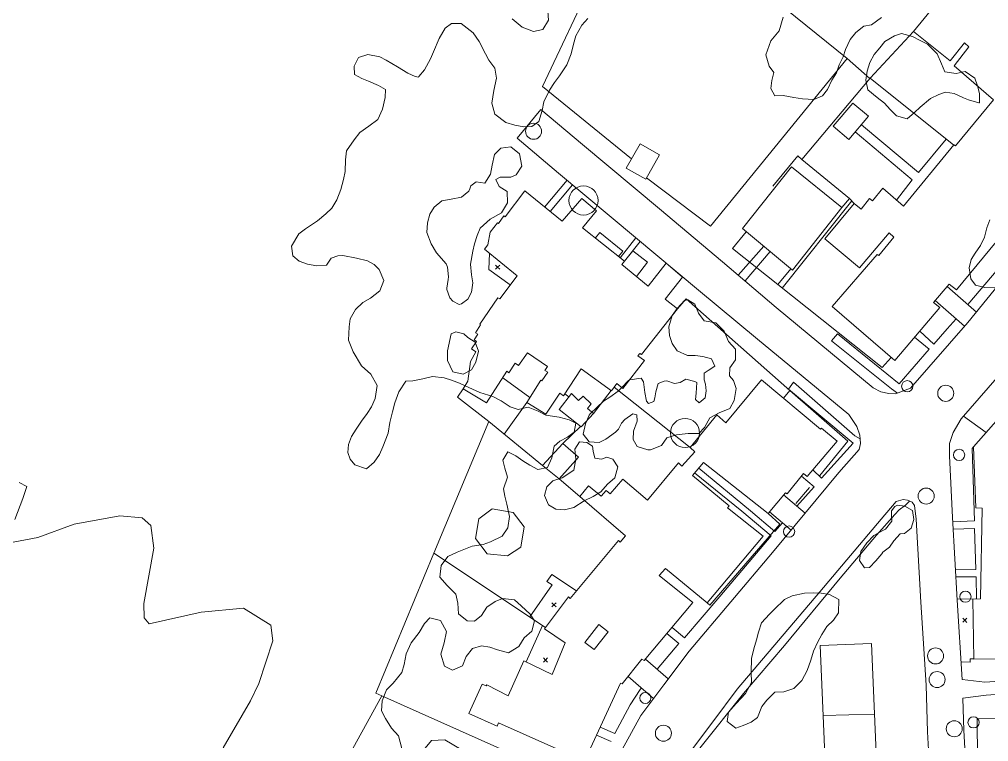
# Model space of a CAD drawing. Header units: metres. Extents: x 4652992 to 4879070, y 2074171 to 2309877.
# Drawn here: x 4653561.5 to 4653694.3, y 2307164.5 to 2307263.4 of the extents above; entities that cross this region are included whole.
import ezdxf

# ---------------------------------------------------------------- set-up
doc = ezdxf.new("R2010")
doc.units = ezdxf.units.M
doc.header["$MEASUREMENT"] = 0
doc.linetypes.add('DGN Style 2', pattern=[66.27138, 39.762828, -26.508552])
doc.linetypes.add('DGN Style 3', pattern=[92.779933, 66.271381, -26.508552])
for name, color, linetype, lineweight in [('Interior Floors', 7, 'Continuous', 0), ('Level 14', 6, 'Continuous', 0), ('Level 18', 5, 'Continuous', 0), ('Level 19', 38, 'DGN Style 3', 0), ('Level 20', 30, 'DGN Style 3', 0), ('Level 30', 5, 'Continuous', 0), ('Level 31', 38, 'Continuous', 0), ('Level 35', 4, 'Continuous', 0), ('Level 36', 1, 'Continuous', 0), ('Level 37', 3, 'Continuous', 0), ('Level 40', 1, 'Continuous', 0), ('Level 41', 4, 'Continuous', 0), ('Level 45', 9, 'Continuous', 0), ('Level 53', 5, 'Continuous', 0), ('Level 54', 30, 'DGN Style 2', 0), ('Level 61', 4, 'Continuous', 0), ('Level 62', 4, 'Continuous', 0), ('Level 63', 3, 'Continuous', 0)]:
    doc.layers.add(name, color=color, linetype=linetype, lineweight=lineweight)

# ---------------------------------------------------------------- blocks, each defined once
blk = doc.blocks.new('AL_1')
at = {"layer": 'Level 45'}
blk.add_circle((2.1e-05, 1.3e-05, 3e-05), 1.100002, dxfattribs=at)
blk = doc.blocks.new('POSTE_1')
at = {"layer": 'Level 61'}
blk.add_circle((-4.7e-05, -1.9e-05, -2.4e-05), 0.770001, dxfattribs=at)
blk = doc.blocks.new('COTA_8')
at = {"layer": 'Level 63', "ltscale": 0.2}
for p, q in [((-4.5e-05, 0.000125, -0.000135), (-1.419567, -1.408332, -0.000135)), ((-1.408502, 1.419647, -0.000135), (-4.5e-05, 0.000125, -0.000135)), ((1.419477, 1.408582, -0.000135), (-4.5e-05, 0.000125, -0.000135)), ((-4.5e-05, 0.000125, -0.000135), (1.408412, -1.419397, -0.000135))]:
    blk.add_line(p, q, dxfattribs=at)
blk = doc.blocks.new('COTA_9')
at = {"layer": 'Level 63', "ltscale": 0.2}
for p, q in [((-0.00013, 0.00011, 0.000195), (-1.419652, -1.408347, 0.000195)), ((-1.408587, 1.419632, 0.000195), (-0.00013, 0.00011, 0.000195)), ((1.419392, 1.408567, 0.000195), (-0.00013, 0.00011, 0.000195)), ((-0.00013, 0.00011, 0.000195), (1.408327, -1.419412, 0.000195))]:
    blk.add_line(p, q, dxfattribs=at)
blk = doc.blocks.new('TANQUE_1')
at = {"layer": 'Level 14'}
blk.add_circle((-6e-06, 2.5e-05, 8e-06), 2, dxfattribs=at)
blk = doc.blocks.new('COTA_16')
at = {"layer": 'Level 63', "ltscale": 0.2}
for p, q in [((7e-05, 0.00015, 0.000205), (-1.419452, -1.408307, 0.000205)), ((-1.408387, 1.419672, 0.000205), (7e-05, 0.00015, 0.000205)), ((1.419592, 1.408607, 0.000205), (7e-05, 0.00015, 0.000205)), ((7e-05, 0.00015, 0.000205), (1.408527, -1.419372, 0.000205))]:
    blk.add_line(p, q, dxfattribs=at)
blk = doc.blocks.new('COTA_2')
at = {"layer": 'Level 63', "ltscale": 0.2}
for p, q in [((5e-05, 0.0001, 4e-05), (-1.419472, -1.408357, 4e-05)), ((-1.408407, 1.419622, 4e-05), (5e-05, 0.0001, 4e-05)), ((1.419572, 1.408557, 4e-05), (5e-05, 0.0001, 4e-05)), ((5e-05, 0.0001, 4e-05), (1.408507, -1.419422, 4e-05))]:
    blk.add_line(p, q, dxfattribs=at)
blk = doc.blocks.new('CIR')
at = {"layer": 'Interior Floors'}
blk.add_circle((0, -0.046637), 2, dxfattribs=at)

msp = doc.modelspace()

# ---------------------------------------------------------------- linework, layer by layer
at = {"layer": 'Level 18', "color": 30}
for p, q in [((4653629.65828, 2307247.116523, 1401.330178), (4653632.938689, 2307251.033438, 1401.327358)), ((4653673.735148, 2307201.344438, 1398.104079), (4653676.521834, 2307204.455335, 1397.342678))]:
    msp.add_line(p, q, dxfattribs=at)
for points in [[(4653720.844006, 2307258.200163, 1390.817082), (4653710.597097, 2307245.295387, 1392.327368), (4653704.8377, 2307238.337594, 1393.243769), (4653691.442357, 2307221.877852, 1395.323654), (4653683.558785, 2307212.859195, 1396.443668)], [(4653726.96497, 2307253.384232, 1390.776008), (4653716.249314, 2307240.324255, 1392.326008), (4653709.602187, 2307232.295228, 1393.413508), (4653697.928612, 2307217.18645, 1395.276008), (4653690.492928, 2307208.678363, 1396.301008)], [(4653678.462907, 2307212.906253, 1397.189857), (4653665.186068, 2307223.93399, 1398.864857), (4653657.804876, 2307230.194019, 1399.839857), (4653649.173113, 2307237.430122, 1400.427357), (4653638.640684, 2307246.258028, 1400.952357), (4653632.938689, 2307251.033438, 1401.327357)], [(4653675.129264, 2307209.261249, 1397.192677), (4653662.615259, 2307219.580935, 1398.867677), (4653654.51139, 2307226.288065, 1399.842677), (4653645.891001, 2307233.514632, 1400.430177), (4653635.359508, 2307242.341754, 1400.955177), (4653629.658279, 2307247.116522, 1401.330177)], [(4653683.558785, 2307212.859195, 1396.443668), (4653681.535972, 2307212.080347, 1396.654585), (4653680.589762, 2307212.131427, 1396.729585), (4653679.498073, 2307212.379501, 1396.873335), (4653678.462907, 2307212.906253, 1397.189857)], [(4653675.129264, 2307209.261249, 1397.192677), (4653676.226259, 2307207.633753, 1397.255177), (4653676.625494, 2307206.416654, 1397.305177), (4653676.735629, 2307205.309362, 1397.305177), (4653676.521834, 2307204.455335, 1397.342677)], [(4653690.492928, 2307208.678363, 1396.301008), (4653689.406873, 2307206.78661, 1396.301008), (4653688.920909, 2307205.292434, 1396.482258), (4653688.906672, 2307203.60854, 1396.746107)], [(4653688.906672, 2307203.60854, 1396.746107), (4653689.337596, 2307195.177794, 1396.502357), (4653689.967756, 2307183.842223, 1396.189857), (4653690.667084, 2307172.981461, 1396.070925)], [(4653673.735147, 2307201.344438, 1398.104079), (4653664.674696, 2307190.365508, 1399.754079), (4653653.230897, 2307176.871462, 1401.541579), (4653649.77854, 2307172.232928, 1402.216579), (4653646.596569, 2307168.03621, 1402.591579), (4653644.075257, 2307163.360991, 1403.104079), (4653641.707481, 2307158.172949, 1403.504079), (4653634.907666, 2307143.198778, 1404.654079), (4653629.843817, 2307131.782033, 1405.629079), (4653625.450949, 2307121.803666, 1406.216579), (4653618.211666, 2307105.281378, 1407.379079), (4653616.365048, 2307101.029367, 1407.879079)], [(4653684.113926, 2307196.796975, 1397.202547), (4653683.782701, 2307197.25553, 1397.321297), (4653683.160999, 2307197.52652, 1397.365047), (4653682.558218, 2307197.644039, 1397.421297), (4653681.620472, 2307197.3369, 1397.526876), (4653679.574276, 2307194.92992, 1398.048204)], [(4653684.113926, 2307196.796975, 1397.202547), (4653684.352763, 2307194.911843, 1396.508797), (4653684.984757, 2307183.543295, 1396.196297), (4653685.715119, 2307172.200567, 1396.071297), (4653685.885468, 2307165.791302, 1396.546297), (4653686.293046, 2307158.408111, 1396.752547), (4653686.605697, 2307152.663349, 1396.883797), (4653686.847911, 2307147.636286, 1397.290047), (4653687.196092, 2307141.811882, 1397.540047), (4653687.538952, 2307136.013729, 1397.940047), (4653687.825701, 2307130.800219, 1398.346297), (4653688.251605, 2307122.816448, 1398.790047), (4653688.659625, 2307115.456175, 1399.152547), (4653688.954384, 2307110.123159, 1399.583797), (4653689.309619, 2307101.74284, 1400.083797), (4653689.522097, 2307097.284694, 1400.577547), (4653689.396713, 2307095.834537, 1400.812767)], [(4653679.574276, 2307194.92992, 1398.048204), (4653671.126811, 2307184.967691, 1399.696107), (4653659.819431, 2307171.634505, 1401.483607), (4653656.504334, 2307167.180392, 1402.158607), (4653653.692231, 2307163.471494, 1402.533607), (4653651.61195, 2307159.61407, 1403.046107), (4653649.363533, 2307154.687557, 1403.446107), (4653642.582296, 2307139.754298, 1404.596107), (4653637.53815, 2307128.381973, 1405.571107), (4653633.152935, 2307118.420989, 1406.158607), (4653625.922077, 2307101.917932, 1407.321107), (4653624.080893, 2307097.678431, 1407.821107)], [(4653690.755953, 2307170.426144, 1396.212642), (4653690.873721, 2307165.995235, 1396.539857), (4653691.277474, 2307158.681325, 1396.746107), (4653691.591075, 2307152.919111, 1396.877357), (4653691.832647, 2307147.905357, 1397.283607), (4653692.179202, 2307142.108159, 1397.533607), (4653692.522764, 2307136.298138, 1397.933607), (4653692.810304, 2307131.070253, 1398.339857), (4653693.23615, 2307123.087561, 1398.783607), (4653693.643905, 2307115.73207, 1399.146107), (4653693.940456, 2307110.366619, 1399.577357), (4653694.296494, 2307101.967372, 1400.077357), (4653694.508004, 2307097.529528, 1400.571107), (4653694.620249, 2307095.30905, 1400.764857)]]:
    msp.add_polyline3d(points, dxfattribs=at)
at = {"layer": 'Level 19', "linetype": 'DGN Style 3'}
for points in [[(4653763.03762, 2307167.887456, 1398.284524), (4653758.795656, 2307169.013949, 1398.037995), (4653753.704233, 2307170.098726, 1396.669245), (4653749.019948, 2307170.825017, 1395.762995), (4653742.434177, 2307171.681079, 1394.769245), (4653735.794276, 2307172.154052, 1394.156745), (4653730.088117, 2307172.450096, 1393.919245), (4653725.045809, 2307172.659381, 1393.925495), (4653719.57737, 2307172.942968, 1393.981745), (4653714.576227, 2307173.12193, 1394.169245), (4653709.157865, 2307173.197944, 1394.444245), (4653703.779484, 2307173.203543, 1394.862995), (4653698.677514, 2307172.948252, 1395.175495), (4653693.745763, 2307172.596635, 1395.831745), (4653690.667084, 2307172.981461, 1396.070925)], [(4653762.637873, 2307166.141344, 1398.287266), (4653758.379132, 2307167.272292, 1398.037266), (4653753.380306, 2307168.337341, 1396.668516), (4653748.767381, 2307169.052568, 1395.762266), (4653742.255044, 2307169.899084, 1394.768516), (4653735.684289, 2307170.367131, 1394.156016), (4653730.004617, 2307170.661801, 1393.918516), (4653724.962329, 2307170.871085, 1393.924766), (4653719.498998, 2307171.154408, 1393.981016), (4653714.531656, 2307171.33216, 1394.168516), (4653709.144376, 2307171.407738, 1394.443516), (4653703.823314, 2307171.413277, 1394.862266), (4653698.785916, 2307171.161217, 1395.174766), (4653693.918543, 2307170.814191, 1395.831016), (4653690.755953, 2307170.426144, 1396.212642)]]:
    msp.add_polyline3d(points, dxfattribs=at)
at = {"layer": 'Level 20', "linetype": 'Continuous'}
for points in [[(4653560.828624, 2307194.900979, 1359.923565), (4653561.958186, 2307197.755677, 1359.223565), (4653562.462124, 2307199.38967, 1358.573565), (4653561.439476, 2307199.965089, 1358.373565)], [(4653589.368874, 2307163.602625, 1392.136065), (4653593.137961, 2307170.056545, 1392.261065), (4653594.287348, 2307172.416113, 1392.423565), (4653596.193106, 2307178.265465, 1391.298565), (4653595.935715, 2307180.411943, 1390.598565), (4653592.183667, 2307182.741794, 1388.373565), (4653586.351168, 2307182.17168, 1383.023565), (4653579.226099, 2307180.596341, 1379.248565), (4653578.539659, 2307181.419919, 1378.373565), (4653578.518624, 2307183.399764, 1377.848565), (4653579.897865, 2307190.966714, 1374.348565), (4653579.486816, 2307194.082733, 1372.848565), (4653578.302702, 2307195.135878, 1371.498565), (4653575.211336, 2307195.38669, 1369.623565), (4653568.967739, 2307194.257322, 1365.823565), (4653563.995627, 2307192.437752, 1363.498565), (4653560.627328, 2307191.767869, 1362.323565)]]:
    msp.add_polyline3d(points, dxfattribs=at)
at = {"layer": 'Level 30', "color": 1}
for points in [[(4653699.022976, 2307237.39414, 1398.960759), (4653689.887772, 2307226.333316, 1398.798259), (4653688.854659, 2307227.104564, 1399.098259), (4653686.732092, 2307224.615798, 1399.510759), (4653687.603302, 2307223.910161, 1399.504509), (4653681.414293, 2307216.683299, 1399.548259), (4653672.857027, 2307224.052002, 1399.635759), (4653679.020622, 2307231.170793, 1399.673259), (4653679.211012, 2307231.024576, 1399.673259), (4653681.300472, 2307233.571605, 1399.338884), (4653680.669356, 2307234.131978, 1400.548259), (4653676.600557, 2307229.37045, 1400.379509), (4653671.84181, 2307233.325995, 1400.560759), (4653675.855368, 2307238.187111, 1400.810759), (4653676.809287, 2307237.382069, 1399.410759), (4653677.960455, 2307238.863806, 1399.401384), (4653678.369325, 2307238.51795, 1399.860759), (4653679.785923, 2307240.257905, 1399.782634), (4653682.623285, 2307237.79746, 1399.782634), (4653689.525573, 2307246.210626, 1398.982634), (4653689.739594, 2307246.079065, 1397.920134), (4653694.925948, 2307252.343087, 1396.488884), (4653689.570236, 2307257.000119, 1396.757634), (4653691.565958, 2307259.645167, 1397.520134), (4653690.982449, 2307260.173249, 1396.951384), (4653689.028455, 2307257.705822, 1396.882634), (4653683.998484, 2307261.722196, 1397.126384), (4653695.259847, 2307275.530545, 1397.020134)], [(4653651.661155, 2307223.729287, 1406.044714), (4653649.934181, 2307225.048938, 1403.232214), (4653652.313198, 2307228.076981, 1402.413464), (4653650.077243, 2307229.98489, 1402.350964), (4653647.645769, 2307226.849485, 1406.419714), (4653643.99593, 2307229.802196, 1406.238464), (4653644.361307, 2307230.261023, 1406.238464), (4653638.64202, 2307234.855247, 1403.519714), (4653640.551576, 2307237.156238, 1403.232214), (4653638.551186, 2307238.861162, 1403.188464), (4653635.839327, 2307235.7396, 1403.644714), (4653630.703224, 2307239.887696, 1403.613464), (4653628.014745, 2307236.353968, 1404.572839), (4653627.829711, 2307236.484919, 1404.572839), (4653627.114014, 2307235.442957, 1404.419714), (4653626.9726, 2307235.530136, 1404.419714), (4653625.957683, 2307234.226478, 1404.016589), (4653625.646095, 2307232.527822, 1403.866589), (4653625.17628, 2307231.920313, 1403.797839), (4653629.679992, 2307228.277322, 1409.157214), (4653627.28396, 2307225.111182, 1406.838464), (4653627.023381, 2307225.267079, 1406.838464), (4653624.558968, 2307221.64344, 1406.922839), (4653624.668158, 2307221.563985, 1406.922839), (4653623.949886, 2307220.450577, 1406.904089), (4653624.276746, 2307220.265667, 1406.904089), (4653623.77648, 2307219.499664, 1406.760339), (4653624.110432, 2307219.259768, 1406.760339), (4653623.404651, 2307218.283245, 1406.607214), (4653624.0151, 2307217.843543, 1403.994714), (4653623.268662, 2307216.529058, 1404.107214), (4653622.925269, 2307213.851193, 1404.063464), (4653622.296075, 2307212.801109, 1403.938464), (4653625.49166, 2307210.855688, 1403.813464), (4653628.266277, 2307215.202512, 1403.544714), (4653628.540821, 2307214.98923, 1403.544714), (4653629.405952, 2307216.282742, 1403.707214), (4653629.857765, 2307215.959926, 1403.732214), (4653631.077963, 2307217.717751, 1406.969714), (4653633.813787, 2307215.828481, 1406.769714), (4653633.456403, 2307215.297712, 1406.719714), (4653633.87205, 2307215.050583, 1406.675964), (4653633.075688, 2307213.874596, 1404.357214), (4653632.905189, 2307213.955702, 1404.350964), (4653630.992675, 2307210.889714, 1404.050964), (4653633.58686, 2307209.315865, 1403.607214), (4653635.518082, 2307212.176333, 1406.750964), (4653636.00535, 2307211.831611, 1406.750964), (4653638.456434, 2307215.505524, 1406.894714), (4653642.613261, 2307212.524861, 1407.038464), (4653643.32874, 2307213.53262, 1404.582214), (4653644.159857, 2307212.810567, 1404.307214), (4653647.103906, 2307216.674476, 1404.282214), (4653646.213107, 2307217.317031, 1406.538464), (4653646.480521, 2307217.641546, 1406.538464), (4653646.712841, 2307217.478599, 1406.538464), (4653651.661155, 2307223.729287, 1406.044714)], [(4653638.90469, 2307161.784922, 1407.072839), (4653627.112056, 2307167.031685, 1407.107214), (4653626.937641, 2307166.583155, 1407.107214), (4653623.069023, 2307168.320846, 1407.163464), (4653624.881136, 2307172.34539, 1407.454089), (4653625.448208, 2307172.081226, 1407.454089), (4653625.503782, 2307172.229108, 1407.454089), (4653628.431277, 2307170.725435, 1407.072839), (4653630.604267, 2307175.534314, 1406.632214), (4653634.468796, 2307173.664688, 1407.175964), (4653636.261718, 2307178.014206, 1406.769714), (4653633.424394, 2307179.916544, 1405.144714), (4653636.695456, 2307184.291541, 1405.507214), (4653636.944024, 2307184.084291, 1405.500964), (4653643.556717, 2307191.992521, 1405.107214), (4653643.804393, 2307191.778746, 1405.107214), (4653644.512228, 2307192.648518, 1405.275964), (4653638.246208, 2307198.015864, 1404.872839), (4653639.4623, 2307199.487504, 1404.754089), (4653641.19259, 2307198.066647, 1404.994714), (4653641.865196, 2307198.843678, 1404.875964), (4653642.424466, 2307198.401072, 1404.847839), (4653644.135371, 2307200.410331, 1404.475964), (4653647.531811, 2307197.51672, 1406.344714), (4653651.79056, 2307202.636201, 1405.850964), (4653652.258174, 2307202.209654, 1404.288464), (4653654.035483, 2307204.143797, 1404.047839), (4653653.379889, 2307204.756901, 1402.447839), (4653657.041577, 2307209.227948, 1401.922839), (4653658.286874, 2307208.124803, 1405.354089), (4653663.169969, 2307214.032367, 1404.816589), (4653671.226387, 2307207.24644, 1404.997839), (4653671.361244, 2307207.415196, 1404.972839), (4653673.537257, 2307205.636109, 1404.804089), (4653669.396022, 2307200.7804, 1404.716589), (4653668.91967, 2307201.175669, 1406.204089), (4653666.678102, 2307198.380561, 1405.897839), (4653666.435465, 2307198.55919, 1402.522839), (4653664.054643, 2307195.6904, 1402.466589), (4653655.202281, 2307202.697345, 1404.254089), (4653653.708235, 2307200.919415, 1406.135339), (4653658.708679, 2307196.763795, 1405.954089), (4653658.495058, 2307196.492574, 1403.760339), (4653663.379301, 2307192.593247, 1403.422839), (4653655.691594, 2307183.473612, 1403.585339), (4653649.980535, 2307188.189366, 1404.647839), (4653649.150081, 2307187.206209, 1404.897839), (4653653.752561, 2307183.495405, 1404.697839), (4653647.061664, 2307175.552322, 1405.541589), (4653646.773585, 2307175.769665, 1405.541589), (4653644.042461, 2307172.375871, 1405.160339), (4653643.855758, 2307172.447703, 1406.516589), (4653638.90469, 2307161.784922, 1407.072839)], [(4653710.317932, 2307175.787597, 1401.100357), (4653692.262979, 2307175.761289, 1401.212857), (4653692.124441, 2307183.991793, 1401.181607), (4653693.172762, 2307184.024534, 1397.775357), (4653693.398265, 2307196.417022, 1397.600357), (4653692.53215, 2307196.462357, 1399.844107), (4653692.198969, 2307204.853586, 1400.237857), (4653698.385231, 2307211.829774, 1400.056607)], [(4653692.721821, 2307167.588368, 1399.544107), (4653708.063096, 2307167.700534, 1399.681607), (4653708.223917, 2307151.794696, 1399.969107), (4653701.392745, 2307151.725628, 1399.925357), (4653701.396927, 2307151.312011, 1399.969107), (4653693.333899, 2307151.230488, 1400.619107), (4653693.280021, 2307156.55931, 1400.300357), (4653692.803028, 2307156.557465, 1400.269107), (4653692.721821, 2307167.588368, 1399.544107)]]:
    msp.add_polyline3d(points, dxfattribs=at)
for points in [[(4653674.169649, 2307237.634902, 1401.057634), (4653667.38111, 2307229.032407, 1401.063884), (4653660.535862, 2307234.74348, 1401.176384), (4653667.262775, 2307243.199886, 1401.120134)], [(4653642.123904, 2307179.492875, 1405.504089), (4653640.204324, 2307177.08613, 1405.091589), (4653638.94996, 2307178.03258, 1405.129089), (4653640.866845, 2307180.513863, 1405.460339)]]:
    msp.add_3dface(points, dxfattribs=at)
at = {"layer": 'Level 31'}
for points in [[(4653640.154609, 2307209.385301, 1404.413464), (4653638.422795, 2307207.56742, 1403.838464), (4653635.443016, 2307209.953405, 1403.738464), (4653637.11815, 2307212.159294, 1403.982214), (4653638.095665, 2307211.202819, 1403.969714), (4653638.719156, 2307211.77541, 1403.957214), (4653639.83533, 2307210.718828, 1403.957214), (4653639.308288, 2307210.096366, 1403.950964), (4653640.154609, 2307209.385301, 1404.413464)], [(4653628.364185, 2307189.911676, 1405.925964), (4653625.56882, 2307190.174453, 1405.941589), (4653623.944292, 2307192.281234, 1405.885339), (4653624.400238, 2307194.986969, 1405.772839), (4653626.24044, 2307196.341257, 1405.772839), (4653629.132923, 2307195.860833, 1405.572839), (4653630.654131, 2307193.887189, 1405.522839), (4653630.155514, 2307191.111992, 1405.485339), (4653628.364185, 2307189.911676, 1405.925964)], [(4653620.653192, 2307159.662655, 1407.766589), (4653618.483011, 2307159.708217, 1407.763464), (4653616.699764, 2307160.951244, 1407.875964), (4653616.612762, 2307163.00235, 1407.775964), (4653617.943968, 2307164.63783, 1407.697839), (4653619.75357, 2307164.699308, 1407.585339), (4653621.996165, 2307163.365779, 1407.610339), (4653621.760675, 2307161.439426, 1407.725964), (4653620.653192, 2307159.662655, 1407.766589)]]:
    msp.add_polyline3d(points, dxfattribs=at)
for points in [[(4653677.807199, 2307250.108338, 1399.845134), (4653675.14292, 2307246.951428, 1399.857634), (4653672.982981, 2307248.774311, 1399.857634), (4653675.64726, 2307251.931221, 1399.845134)], [(4653646.505393, 2307246.345221, 1402.838884), (4653644.607907, 2307243.014842, 1402.670134), (4653647.301188, 2307241.480344, 1402.670134), (4653649.198673, 2307244.810722, 1402.838884)], [(4653635.932147, 2307205.284899, 1405.375964), (4653633.164496, 2307202.301929, 1405.494714), (4653635.43724, 2307200.471751, 1405.200964), (4653638.091907, 2307203.435003, 1405.200964)]]:
    msp.add_3dface(points, dxfattribs=at)
at = {"layer": 'Level 35'}
for p, q in [((4653631.425822, 2307211.584099, 1403.62176), (4653627.690677, 2307214.300755, 1403.39676)), ((4653653.379889, 2307204.756901, 1402.884261), (4653642.943409, 2307212.989877, 1403.609261)), ((4653636.192154, 2307212.111611, 1403.919714), (4653636.76806, 2307211.69828, 1403.919714)), ((4653640.154609, 2307209.385301, 1404.434261), (4653642.546011, 2307212.573083, 1404.434261)), ((4653630.992675, 2307210.889714, 1403.832214), (4653627.888488, 2307206.59473, 1403.832214)), ((4653635.932148, 2307205.2849, 1404.859261), (4653638.332169, 2307207.639986, 1404.821761)), ((4653638.246208, 2307198.015864, 1404.802848), (4653635.43724, 2307200.471751, 1404.815348)), ((4653630.901681, 2307175.390428, 1406.109098), (4653633.140758, 2307180.368458, 1405.834098))]:
    msp.add_line(p, q, dxfattribs=at)
at = {"layer": 'Level 35', "extrusion": (0.0336954599136902, 0.0328062641376684, 0.998893570414053), "elevation": 233898.796452, "flags": 128}
msp.add_lwpolyline([(-1593225.174174, -4938315.060911), (-1593225.037232, -4938316.655705), (-1593225.954458, -4938316.655705)], dxfattribs=at)
at = {"layer": 'Level 35', "extrusion": (0.0061354334291992, -0.0049865735703828, 0.9999687447818871), "elevation": 18447.279138, "flags": 128}
msp.add_lwpolyline([(4653569.193276, 2307347.761972), (4653563.00311, 2307352.679305), (4653564.875047, 2307354.982591)], dxfattribs=at)
at = {"layer": 'Level 35', "extrusion": (-0.2080677857718169, 0.0215677722599164, 0.9778765912546215), "elevation": -917134.568153, "flags": 128}
msp.add_lwpolyline([(-2774724.023809, 4294090.80171), (-2774726.895653, 4294086.080954), (-2774728.128551, 4294086.789026)], dxfattribs=at)
at = {"layer": 'Level 35', "extrusion": (-0.0117304808604382, 0.0540933770941087, 0.9984669761055384), "elevation": 71618.045541, "flags": 128}
msp.add_lwpolyline([(-5036890.836473, -1266525.80838), (-5036884.889732, -1266533.260863), (-5036873.705075, -1266517.223799)], dxfattribs=at)
at = {"layer": 'Level 35', "extrusion": (0.0270967789704747, 0.0757597988333979, 0.9967578529663803), "elevation": 302290.394978, "flags": 128}
msp.add_lwpolyline([(-3604797.525949, -3727374.877065), (-3604777.496846, -3727376.430636), (-3604774.965693, -3727360.584217)], dxfattribs=at)
at = {"layer": 'Level 35'}
for points in [[(4653675.215521, 2307238.844302, 1400.732634), (4653668.697926, 2307244.191905, 1400.713884), (4653678.067314, 2307255.355017, 1399.876384), (4653689.487225, 2307246.163884, 1399.088884)], [(4653640.399244, 2307233.443693, 1402.707214), (4653641.013667, 2307234.204982, 1402.594714), (4653644.155907, 2307231.636131, 1402.344714), (4653643.564794, 2307230.900851, 1402.344714)], [(4653644.361307, 2307230.261023, 1402.519714), (4653645.534482, 2307231.663344, 1402.494714), (4653647.552078, 2307230.124509, 1402.382214), (4653646.017542, 2307228.166717, 1402.382214)], [(4653680.939844, 2307217.09185, 1398.820134), (4653679.70963, 2307215.688559, 1398.807634), (4653665.377608, 2307227.085921, 1400.526384), (4653667.171305, 2307229.207449, 1400.501384)], [(4653666.161321, 2307211.512749, 1401.640511), (4653667.054767, 2307212.534197, 1401.565511), (4653652.835099, 2307225.114973, 1402.478011), (4653651.661155, 2307223.729287, 1402.478011)], [(4653655.691594, 2307183.473612, 1403.065511), (4653656.065793, 2307183.154516, 1403.065511), (4653665.647657, 2307194.224998, 1402.371761), (4653664.054643, 2307195.6904, 1402.371761)], [(4653633.555652, 2307180.092101, 1405.159261), (4653618.238784, 2307190.294549, 1405.665511), (4653610.325102, 2307171.100073, 1406.140511), (4653611.123203, 2307170.751521, 1406.290348)]]:
    msp.add_polyline3d(points, dxfattribs=at)
at = {"layer": 'Level 36'}
for p, q in [((4653675.532084, 2307238.519157, 1400.776384), (4653666.00091, 2307226.590248, 1400.695134)), ((4653669.736377, 2307199.277065, 1399.978011), (4653667.837723, 2307197.055922, 1400.128011))]:
    msp.add_line(p, q, dxfattribs=at)
at = {"layer": 'Level 36', "extrusion": (-0.0031765114288876, -0.0033906658422927, 0.9999892065218945), "elevation": -21204.90211, "flags": 128}
msp.add_lwpolyline([(4653649.668486, 2307185.555618), (4653649.111779, 2307186.077169), (4653645.682486, 2307181.916682)], dxfattribs=at)
at = {"layer": 'Level 36', "extrusion": (0.048998399714747, -0.0133785443146693, 0.9987092526743778), "elevation": 198553.189446, "flags": 128}
msp.add_lwpolyline([(3451507.456585, -3876534.741545), (3451502.859439, -3876544.21646), (3451497.326322, -3876541.755443)], dxfattribs=at)
at = {"layer": 'Level 37'}
msp.add_line((4653678.067314, 2307255.355016, 1399.576384), (4653683.998484, 2307261.722196, 1398.488884), dxfattribs=at)
at = {"layer": 'Level 37', "extrusion": (0.1188583510124544, 0.0427613146741451, 0.9919900011401018), "elevation": 653177.331739, "flags": 128}
msp.add_lwpolyline([(595644.079465, -5118466.484632), (595653.433191, -5118460.745077), (595660.395704, -5118472.817934)], dxfattribs=at)
at = {"layer": 'Level 37'}
for points in [[(4653645.338332, 2307244.29685, 1402.338884), (4653633.136644, 2307254.205573, 1402.513884), (4653640.240084, 2307269.204617, 1402.263884), (4653645.345372, 2307280.146955, 1401.338884), (4653646.96033, 2307286.002281, 1401.138884), (4653647.50825, 2307290.565651, 1400.888884), (4653644.567339, 2307312.543252, 1400.466207)], [(4653678.003889, 2307255.279449, 1399.026384), (4653674.903888, 2307258.022426, 1399.401384), (4653656.143074, 2307235.078495, 1402.151384), (4653647.418578, 2307241.686382, 1402.213884)]]:
    msp.add_polyline3d(points, dxfattribs=at)
at = {"layer": 'Level 40', "color": 3}
for points in [[(4653633.82718, 2307265.159934, 1402.5875), (4653633.965393, 2307263.261105, 1402.7375), (4653633.179972, 2307262.010262, 1402.7375), (4653631.924702, 2307261.724998, 1402.4375), (4653630.340544, 2307262.318198, 1401.8875), (4653628.991346, 2307263.441395, 1401.6375)], [(4653613.888211, 2307163.511181, 1410.1), (4653613.431311, 2307165.269056, 1410.1), (4653612.47332, 2307166.324312, 1410.1), (4653611.63025, 2307167.626369, 1410.125), (4653611.062154, 2307168.697224, 1410.1), (4653611.167764, 2307170.044574, 1410.1), (4653611.753066, 2307171.550567, 1410.075), (4653612.694299, 2307172.476301, 1410.075), (4653613.877936, 2307173.947515, 1410.1), (4653614.193848, 2307175.024379, 1410.1), (4653614.441365, 2307176.502178, 1410.075), (4653615.130887, 2307177.982982, 1409.975), (4653616.249851, 2307179.414912, 1409.825), (4653616.993345, 2307180.663012, 1409.725), (4653617.728, 2307181.419012, 1409.625), (4653619.187082, 2307181.066376, 1409.3), (4653619.979904, 2307179.556803, 1409.05), (4653619.655153, 2307177.98784, 1408.9), (4653619.226182, 2307176.444065, 1408.75), (4653619.708206, 2307174.789948, 1408.65), (4653620.791817, 2307174.253481, 1408.65), (4653622.203903, 2307174.845758, 1408.55), (4653622.674285, 2307176.10495, 1408.4), (4653623.548984, 2307177.211509, 1408.2), (4653624.79404, 2307177.569579, 1408.1), (4653625.913476, 2307177.40886, 1407.95), (4653626.982663, 2307177.040624, 1407.925), (4653628.481293, 2307176.623514, 1407.925), (4653629.904079, 2307177.48778, 1407.925), (4653630.632229, 2307178.693154, 1407.95), (4653631.684307, 2307179.591575, 1407.925), (4653632.047597, 2307181.003671, 1407.8375), (4653631.455301, 2307181.922559, 1407.75), (4653630.235743, 2307183.045798, 1407.65), (4653629.325961, 2307183.880359, 1407.625), (4653627.666625, 2307184.065077, 1407.5125), (4653626.677984, 2307183.660142, 1407.5), (4653625.516133, 2307182.868439, 1407.475), (4653624.791922, 2307181.757317, 1407.525), (4653623.840685, 2307180.941756, 1407.6625), (4653622.801128, 2307181.004247, 1407.7), (4653621.622106, 2307181.957088, 1407.7375), (4653621.564169, 2307183.4169, 1407.7875), (4653621.260885, 2307184.641165, 1407.9875), (4653620.091023, 2307185.85956, 1408.4125), (4653619.08811, 2307186.984267, 1409.1), (4653619.251398, 2307188.578324, 1409.65), (4653620.190803, 2307189.798364, 1409.65), (4653621.469907, 2307190.401225, 1409.65), (4653623.504335, 2307191.246259, 1409.8), (4653625.013256, 2307191.470583, 1410.275), (4653626.012399, 2307191.817408, 1410.425), (4653627.602862, 2307192.609057, 1410.65), (4653628.413823, 2307193.748091, 1410.75), (4653628.62231, 2307195.298683, 1410.775), (4653628.270041, 2307196.984024, 1410.725), (4653627.989162, 2307198.065291, 1410.575), (4653627.798192, 2307199.071596, 1409.8), (4653628.347485, 2307200.6979, 1409.175), (4653627.988329, 2307201.902978, 1408.6125), (4653627.713059, 2307203.007998, 1407.95), (4653628.389528, 2307204.150902, 1407.4875), (4653629.501374, 2307203.617561, 1407.2), (4653630.437786, 2307202.913227, 1407.025), (4653631.429708, 2307202.328762, 1406.8375), (4653632.523534, 2307201.71983, 1406.6), (4653633.827592, 2307201.992795, 1406.4625), (4653634.418724, 2307203.342662, 1406.3375), (4653634.765657, 2307204.910995, 1406.3), (4653635.530361, 2307205.633127, 1406.2875), (4653636.576755, 2307206.181068, 1406.3), (4653637.462834, 2307206.847419, 1406.4), (4653637.725674, 2307208.062994, 1406.425), (4653636.792162, 2307208.553517, 1406.3375), (4653635.416439, 2307208.883822, 1406.3), (4653633.622531, 2307209.154695, 1406.2875), (4653632.548174, 2307209.732313, 1406.375), (4653631.195027, 2307210.270311, 1406.575), (4653629.828003, 2307209.959186, 1407.0875), (4653628.705594, 2307210.335227, 1407.5125), (4653627.500955, 2307211.157239, 1407.975), (4653626.318686, 2307211.734127, 1407.9875), (4653624.559367, 2307212.263088, 1407.975), (4653623.051912, 2307212.944691, 1408.1), (4653621.767738, 2307213.546046, 1408.3125), (4653620.688825, 2307213.991562, 1408.5), (4653619.6503, 2307214.267546, 1408.525), (4653618.079673, 2307214.458171, 1408.575), (4653616.763602, 2307214.134813, 1408.5), (4653615.383116, 2307213.880199, 1407.6375), (4653614.404414, 2307213.848427, 1406.4875), (4653613.45654, 2307212.370025, 1406.4125), (4653612.928874, 2307210.844135, 1406.4125), (4653612.587831, 2307209.646618, 1406.3875), (4653612.23738, 2307208.184831, 1406.2375), (4653611.988961, 2307206.698572, 1405.9625), (4653611.274673, 2307204.844311, 1405.6625), (4653610.804752, 2307203.784316, 1405.4375), (4653610.067669, 2307202.735098, 1405.2375), (4653609.036577, 2307201.809707, 1404.5875), (4653607.440335, 2307202.352501, 1403.8375), (4653606.769101, 2307203.153165, 1403.4625), (4653606.452298, 2307204.082034, 1403.1375), (4653606.553025, 2307205.17728, 1402.8375), (4653606.971931, 2307206.249511, 1402.5625), (4653607.594898, 2307207.272795, 1402.3875), (4653608.344066, 2307208.37242, 1402.1875), (4653609.132164, 2307209.409401, 1402.0125), (4653609.730962, 2307210.331872, 1401.8375), (4653610.212968, 2307211.442273, 1401.5875), (4653610.482879, 2307213.243208, 1401.1875), (4653609.611634, 2307214.784813, 1400.8375), (4653608.325537, 2307215.94618, 1400.2875), (4653607.220706, 2307217.863643, 1399.4375), (4653606.577693, 2307219.457114, 1399.2625), (4653606.631458, 2307221.256589, 1399.1125), (4653606.795285, 2307222.390004, 1399.1125), (4653607.529691, 2307223.653084, 1399.2875), (4653608.509767, 2307224.590712, 1399.4375), (4653609.570382, 2307225.189191, 1399.5375), (4653610.841789, 2307226.216855, 1399.5875), (4653611.396302, 2307227.629694, 1399.5375), (4653610.780135, 2307229.110115, 1399.1125), (4653610.084732, 2307229.809967, 1398.7625), (4653609.17586, 2307230.294496, 1398.4375), (4653607.645395, 2307230.661596, 1397.7375), (4653605.796752, 2307231.051711, 1396.6875), (4653605.085212, 2307231.009162, 1395.9375), (4653604.199135, 2307230.688648, 1394.4375), (4653603.537237, 2307229.728006, 1393.6625), (4653602.216188, 2307229.618436, 1392.3375), (4653600.928716, 2307229.873946, 1392.1375), (4653599.779529, 2307230.256203, 1391.9625), (4653598.931079, 2307230.992764, 1391.8875), (4653598.761968, 2307232.312649, 1391.8875), (4653599.75818, 2307233.992677, 1392.1125), (4653600.677833, 2307234.678272, 1392.4625), (4653601.648502, 2307235.351631, 1392.9875), (4653602.291587, 2307235.783735, 1393.6875), (4653603.436794, 2307236.735059, 1394.5125), (4653604.278585, 2307237.545941, 1394.6125), (4653604.976737, 2307238.657802, 1394.6125), (4653605.531249, 2307240.070642, 1394.6375), (4653605.857531, 2307241.431615, 1394.6375), (4653606.12339, 2307242.540557, 1394.5625), (4653606.128816, 2307244.138406, 1394.0625), (4653606.265797, 2307245.384871, 1393.7375), (4653607.327787, 2307246.889206, 1393.6625), (4653608.103801, 2307247.87578, 1393.5875), (4653609.338955, 2307248.752225, 1393.5625), (4653610.586193, 2307249.679076, 1393.6625), (4653611.242736, 2307251.067442, 1393.7875), (4653611.578424, 2307252.692684, 1393.6125), (4653611.628137, 2307253.800166, 1393.0625), (4653610.680333, 2307254.347338, 1392.0875), (4653609.312322, 2307254.941998, 1391.6625), (4653608.367196, 2307255.275308, 1390.7125), (4653607.368378, 2307255.834717, 1390.2875), (4653607.316059, 2307256.966672, 1390.2125), (4653607.924264, 2307258.153412, 1390.4125), (4653609.215788, 2307258.589895, 1390.8875), (4653610.860369, 2307258.248728, 1391.6625), (4653611.718226, 2307257.776435, 1392.1875), (4653613.280892, 2307256.86856, 1393.0375), (4653614.690512, 2307255.997395, 1393.4375), (4653615.7135, 2307255.538799, 1394.2875), (4653616.133709, 2307255.491312, 1396.0125), (4653616.208893, 2307255.579888, 1397.1125), (4653616.960738, 2307256.46565, 1397.3625), (4653617.806581, 2307257.968525, 1397.6375), (4653618.201318, 2307258.939944, 1397.7375), (4653618.966622, 2307260.781968, 1397.9125), (4653619.788296, 2307262.184031, 1398.3125), (4653620.695865, 2307262.81922, 1398.8625), (4653621.992744, 2307262.827978, 1399.7375), (4653623.623866, 2307261.530548, 1400.3875), (4653624.47767, 2307260.366262, 1400.8375), (4653625.312661, 2307258.673438, 1401.4375), (4653625.80668, 2307257.808671, 1401.6625), (4653626.621553, 2307256.707028, 1402.1625), (4653626.829596, 2307255.3245, 1402.6125), (4653626.481823, 2307253.648852, 1403.1375), (4653626.223997, 2307251.898323, 1403.6625), (4653626.624017, 2307250.416442, 1404.1125), (4653628.126261, 2307249.256535, 1404.2875), (4653629.338549, 2307248.912448, 1404.3125), (4653630.575005, 2307248.669174, 1404.3375), (4653631.667822, 2307248.726879, 1404.3375), (4653632.638491, 2307249.400238, 1404.4125), (4653633.103057, 2307250.887957, 1404.4125), (4653633.34207, 2307252.109948, 1404.4125), (4653634.097966, 2307253.687704, 1404.3625), (4653634.784034, 2307254.749158, 1404.3125), (4653635.484863, 2307255.647156, 1404.2625), (4653636.495838, 2307257.163728, 1404.2125), (4653637.074519, 2307258.677381, 1404.0625), (4653637.388716, 2307259.987948, 1404.0875), (4653637.717675, 2307261.135059, 1404.4125), (4653638.551434, 2307262.587528, 1404.7875), (4653639.366379, 2307263.51146, 1405.0875)], [(4653679.584844, 2307263.624512, 1399.911778), (4653678.208925, 2307262.619323, 1400.099278), (4653677.188699, 2307262.435964, 1400.086778), (4653676.091537, 2307261.577628, 1400.236778), (4653675.296925, 2307260.620473, 1400.361778), (4653674.682348, 2307259.27372, 1400.524278), (4653674.362299, 2307258.256725, 1400.599278), (4653673.801048, 2307257.137253, 1400.636778), (4653673.411811, 2307256.056758, 1400.611778), (4653672.771436, 2307255.06282, 1400.611778), (4653672.200341, 2307253.785698, 1400.586778), (4653671.532255, 2307252.905035, 1400.586778), (4653670.30647, 2307252.424035, 1400.661778), (4653668.776039, 2307252.495682, 1400.711778), (4653667.575777, 2307252.701921, 1400.761778), (4653666.112528, 2307252.94421, 1400.886778), (4653664.993396, 2307252.917771, 1401.011778), (4653664.417739, 2307253.935043, 1401.211778), (4653664.56377, 2307255.020205, 1401.286778), (4653664.850183, 2307256.125221, 1401.424278), (4653664.207343, 2307256.971851, 1401.536778), (4653663.736333, 2307258.550827, 1401.611778), (4653664.455557, 2307260.459283, 1401.536778), (4653665.556546, 2307261.796701, 1401.424278), (4653666.135389, 2307263.685303, 1401.386778)], [(4653683.862381, 2307261.031091, 1400.536778), (4653684.876866, 2307260.495827, 1400.624278), (4653685.922982, 2307259.979686, 1400.586778), (4653687.246125, 2307258.677488, 1400.299278), (4653687.841655, 2307257.282147, 1399.999278), (4653688.271005, 2307256.219766, 1399.449278), (4653689.837079, 2307255.952955, 1399.061778), (4653691.0728, 2307256.244921, 1398.824278), (4653692.376071, 2307255.320791, 1398.599278), (4653692.754009, 2307254.270671, 1398.461778), (4653693.023196, 2307253.21982, 1398.336778), (4653693.027483, 2307251.965478, 1398.011778), (4653692.912808, 2307251.939493, 1398.111778), (4653691.516741, 2307252.352426, 1398.186778), (4653690.846373, 2307252.618961, 1398.261778), (4653689.574826, 2307253.215529, 1398.324278), (4653688.348858, 2307253.427898, 1398.424278), (4653687.453243, 2307253.08149, 1398.749278), (4653686.292727, 2307252.531593, 1399.336778), (4653684.901039, 2307251.343499, 1399.724278), (4653684.134047, 2307250.619755, 1399.899278), (4653683.094223, 2307249.774411, 1399.974278), (4653681.666524, 2307250.168221, 1400.049278), (4653680.786404, 2307251.044771, 1400.024278), (4653680.009109, 2307251.896799, 1399.986778), (4653678.996538, 2307252.671604, 1399.974278), (4653677.703112, 2307253.753384, 1399.974278), (4653677.441763, 2307255.06903, 1400.011778), (4653677.643126, 2307256.274328, 1400.024278), (4653678.010577, 2307257.49335, 1400.024278), (4653678.585683, 2307258.556185, 1400.024278), (4653679.37437, 2307259.488087, 1400.024278), (4653680.062238, 2307260.337366, 1399.999278), (4653681.359124, 2307261.121406, 1399.961778), (4653682.331858, 2307261.449422, 1400.061778), (4653683.862381, 2307261.031091, 1400.536778)], [(4653624.051594, 2307241.125645, 1402.494714), (4653625.258469, 2307240.957127, 1402.669714), (4653626.025225, 2307242.176818, 1402.675964), (4653626.232259, 2307243.4369, 1402.663464), (4653626.561652, 2307244.868155, 1402.638464), (4653627.445025, 2307245.725854, 1402.644714), (4653628.803835, 2307245.90852, 1402.688464), (4653630.004773, 2307244.979703, 1402.688464), (4653630.333744, 2307243.297365, 1402.663464), (4653629.538316, 2307242.071171, 1402.544714), (4653628.826661, 2307241.760376, 1402.475964), (4653627.363151, 2307241.763125, 1402.532214), (4653626.741249, 2307241.430852, 1402.594714), (4653627.184789, 2307240.509546, 1402.788464), (4653628.302935, 2307239.800992, 1403.182214), (4653628.355171, 2307238.265054, 1403.357214), (4653627.536224, 2307236.884126, 1403.425964), (4653625.983287, 2307236.000165, 1403.513464), (4653624.614163, 2307234.805681, 1403.363464), (4653624.174988, 2307233.762473, 1403.225964), (4653623.826192, 2307232.64422, 1403.138464), (4653623.584461, 2307231.633866, 1403.013464), (4653623.269941, 2307229.866479, 1402.775964), (4653623.430317, 2307228.385998, 1402.563464), (4653623.59845, 2307227.277536, 1402.563464), (4653623.404795, 2307226.015326, 1402.538464), (4653622.9069, 2307225.06629, 1402.525964), (4653622.053532, 2307224.442691, 1402.438464), (4653621.729448, 2307224.333328, 1402.425964), (4653620.836029, 2307224.787533, 1402.413464), (4653620.453496, 2307225.226269, 1402.350964), (4653620.029199, 2307226.396048, 1402.263464), (4653620.014226, 2307226.559865, 1402.263464), (4653620.195794, 2307227.771558, 1402.175964), (4653620.24874, 2307228.106054, 1402.175964), (4653620.14104, 2307229.467105, 1402.125964), (4653619.943865, 2307229.888178, 1402.100964), (4653618.627593, 2307231.404994, 1402.013464), (4653617.870282, 2307232.654486, 1401.963464), (4653617.313573, 2307234.176426, 1401.938464), (4653617.391232, 2307235.519813, 1401.938464), (4653617.706925, 2307236.726106, 1401.950964), (4653618.281669, 2307237.656747, 1401.975964), (4653619.329596, 2307238.527534, 1402.000964), (4653620.628818, 2307238.75065, 1402.238464), (4653622.029061, 2307239.056407, 1402.338464), (4653623.064902, 2307239.876676, 1402.400964), (4653623.188654, 2307240.167519, 1402.425964), (4653623.310962, 2307240.565529, 1402.525964), (4653624.051594, 2307241.125645, 1402.494714)], [(4653695.114876, 2307226.636084, 1399.461778), (4653693.762684, 2307226.664911, 1399.524278), (4653692.481496, 2307226.997768, 1399.624278), (4653691.837331, 2307227.84716, 1399.699278), (4653691.622178, 2307229.369785, 1399.799278), (4653691.882524, 2307230.484557, 1399.874278), (4653692.436098, 2307231.342024, 1399.899278), (4653693.151809, 2307232.428247, 1399.911778), (4653693.718985, 2307233.576707, 1399.911778), (4653694.040574, 2307234.837344, 1399.911778), (4653694.435547, 2307235.9467, 1399.911778)], [(4653639.028065, 2307208.004215, 1405.084261), (4653638.726536, 2307206.564372, 1405.090511), (4653639.530527, 2307205.501724, 1405.090511), (4653640.920425, 2307205.422641, 1404.990511), (4653641.839741, 2307205.871258, 1404.928011), (4653643.128096, 2307206.847156, 1404.928011), (4653643.575587, 2307207.248535, 1404.528011), (4653643.959444, 2307208.066808, 1404.415511), (4653644.430983, 2307208.569519, 1404.328011), (4653645.537062, 2307209.348414, 1404.153011), (4653646.049774, 2307209.225419, 1404.078011), (4653646.113745, 2307208.353266, 1403.878011), (4653645.607218, 2307206.961211, 1403.784261), (4653645.55723, 2307205.832988, 1403.653011), (4653646.134638, 2307204.889598, 1403.640511), (4653647.57471, 2307204.43678, 1403.615511), (4653647.962189, 2307204.410888, 1403.609261), (4653649.453069, 2307205.032439, 1403.559261), (4653650.182922, 2307206.051205, 1403.534261), (4653651.501107, 2307206.459318, 1403.559261), (4653651.852241, 2307206.509217, 1403.565511), (4653653.11332, 2307206.676159, 1403.546761), (4653654.562675, 2307206.663786, 1403.615511), (4653655.359206, 2307207.505584, 1403.609261), (4653656.059269, 2307208.799783, 1403.471761), (4653657.35067, 2307209.496023, 1403.346761), (4653658.835539, 2307210.092188, 1403.178011), (4653659.423297, 2307211.198703, 1402.978011), (4653659.66073, 2307212.83194, 1402.871761), (4653659.327065, 2307213.944895, 1402.803011), (4653658.767425, 2307214.562079, 1402.509261), (4653658.82725, 2307215.674528, 1402.346761), (4653659.600823, 2307216.763291, 1402.234261), (4653659.610363, 2307218.236575, 1402.234261), (4653658.654493, 2307219.243938, 1402.340511), (4653658.044013, 2307220.678178, 1402.603011), (4653656.903693, 2307221.823694, 1402.928011), (4653655.297264, 2307222.088401, 1403.103011), (4653654.513378, 2307223.132705, 1403.040511), (4653654.020483, 2307224.374983, 1402.915511), (4653653.045727, 2307224.956428, 1402.878011), (4653652.618668, 2307224.871347, 1402.965511), (4653651.606179, 2307223.802266, 1403.153011), (4653650.918052, 2307222.842865, 1403.153011), (4653650.469528, 2307221.290732, 1403.103011), (4653650.53965, 2307220.096182, 1403.078011), (4653650.928142, 2307218.985979, 1403.065511), (4653651.609329, 2307217.966273, 1403.053011), (4653653.012851, 2307217.362432, 1402.965511), (4653654.062088, 2307217.325257, 1402.803011), (4653655.119024, 2307217.205937, 1402.628011), (4653656.319729, 2307216.891578, 1402.465511), (4653656.757863, 2307215.876554, 1402.365511), (4653655.865213, 2307215.314113, 1402.303011), (4653655.314901, 2307214.937347, 1402.240511), (4653655.310578, 2307214.001532, 1402.340511), (4653655.467166, 2307213.401916, 1402.403011), (4653655.577524, 2307212.492168, 1402.465511), (4653655.438838, 2307211.561768, 1402.515511), (4653654.599243, 2307210.879551, 1402.515511), (4653654.10631, 2307211.318823, 1402.465511), (4653654.201346, 2307212.179376, 1402.453011), (4653654.305826, 2307213.653312, 1402.453011), (4653654.015709, 2307213.803102, 1402.453011), (4653652.783337, 2307214.098278, 1402.465511), (4653652.023345, 2307213.637899, 1402.528011), (4653651.232558, 2307213.506101, 1402.665511), (4653650.178201, 2307213.865708, 1402.865511), (4653649.820466, 2307213.844324, 1402.865511), (4653649.01341, 2307213.529053, 1402.928011), (4653648.654765, 2307212.356899, 1403.128011), (4653648.546038, 2307211.55316, 1403.228011), (4653648.394533, 2307211.027338, 1403.328011), (4653647.682476, 2307210.769614, 1403.390511), (4653647.382954, 2307211.109027, 1403.403011), (4653647.166484, 2307212.258329, 1403.378011), (4653647.002236, 2307213.743095, 1403.415511), (4653646.687317, 2307214.246799, 1403.478011), (4653645.117727, 2307214.033868, 1403.678011), (4653644.927729, 2307213.918773, 1403.690511), (4653643.984565, 2307212.913389, 1403.815511), (4653643.4933, 2307212.442179, 1403.853011), (4653642.386685, 2307211.663315, 1403.953011), (4653641.519709, 2307211.094725, 1404.140511), (4653640.624481, 2307210.291997, 1404.290511), (4653639.693301, 2307209.337278, 1404.615511), (4653639.516993, 2307209.16537, 1404.753011), (4653639.028065, 2307208.004215, 1405.084261)], [(4653620.125988, 2307217.995845, 1402.913464), (4653620.133659, 2307216.668835, 1402.994714), (4653620.872672, 2307215.112949, 1403.257214), (4653622.269869, 2307214.777985, 1403.557214), (4653623.434252, 2307215.395668, 1403.844714), (4653624.018319, 2307216.420189, 1404.050964), (4653624.359311, 2307217.958093, 1403.857214), (4653623.931429, 2307219.171677, 1403.338464), (4653622.935802, 2307219.825322, 1402.700964), (4653622.351059, 2307220.326919, 1402.388464), (4653621.277351, 2307220.597716, 1402.182214), (4653620.613355, 2307220.315178, 1402.163464), (4653620.125988, 2307217.995845, 1402.913464)], [(4653642.77867, 2307203.13859, 1404.921761), (4653643.46161, 2307202.077575, 1405.003011), (4653643.078136, 2307200.576134, 1405.053011), (4653642.062502, 2307199.721815, 1405.209261), (4653641.123135, 2307198.675123, 1405.396761), (4653640.085513, 2307198.013544, 1405.484261), (4653638.864647, 2307197.436103, 1405.603011), (4653637.438212, 2307196.506276, 1405.603011), (4653636.159123, 2307196.197222, 1405.603011), (4653634.989077, 2307196.290495, 1405.565511), (4653633.949124, 2307196.874778, 1405.459261), (4653633.434879, 2307198.189904, 1405.284261), (4653633.717543, 2307199.380774, 1405.196761), (4653634.545498, 2307200.186392, 1405.246761), (4653635.835826, 2307200.599872, 1405.353011), (4653637.436332, 2307201.635227, 1405.403011), (4653637.701442, 2307203.151677, 1405.409261), (4653637.594992, 2307204.529642, 1405.378011), (4653638.225309, 2307205.529975, 1405.334261), (4653639.200873, 2307205.416413, 1405.315511), (4653639.990489, 2307204.918977, 1405.284261), (4653640.099495, 2307204.236696, 1405.165511), (4653640.324009, 2307203.299064, 1405.109261), (4653641.233268, 2307203.13446, 1405.084261), (4653641.966577, 2307203.427174, 1405.046761), (4653642.77867, 2307203.13859, 1404.921761)], [(4653682.807918, 2307196.702732, 1399.297222), (4653683.835172, 2307196.132389, 1399.309722), (4653684.034596, 2307194.883459, 1399.322222), (4653683.657136, 2307193.678466, 1399.315972), (4653682.736784, 2307192.954601, 1399.309722), (4653682.141965, 2307192.921869, 1399.309722), (4653681.303081, 2307191.962533, 1399.478472), (4653680.703947, 2307191.094126, 1399.615972), (4653679.802503, 2307190.392715, 1399.747222), (4653679.635324, 2307190.203403, 1399.790972), (4653678.842179, 2307189.206103, 1399.878472), (4653677.960545, 2307188.297509, 1400.034722), (4653677.259302, 2307188.276815, 1400.059722), (4653676.588302, 2307189.261014, 1400.053472), (4653676.781763, 2307190.496656, 1400.003472), (4653677.571017, 2307191.710815, 1399.990972), (4653678.548161, 2307192.677466, 1399.878472), (4653679.774854, 2307193.368321, 1399.697222), (4653680.137989, 2307193.578096, 1399.665972), (4653681.016705, 2307194.649334, 1399.572222), (4653680.953384, 2307195.487741, 1399.490972), (4653680.955612, 2307196.081001, 1399.447222), (4653681.415371, 2307196.645463, 1399.384722), (4653681.772528, 2307196.829682, 1399.297222), (4653682.807918, 2307196.702732, 1399.297222)], [(4653666.291869, 2307183.918355, 1404.928472), (4653667.365291, 2307184.440128, 1404.903472), (4653669.024249, 2307184.794367, 1404.878472), (4653670.31665, 2307184.860288, 1404.853472), (4653671.33576, 2307184.803673, 1404.815972), (4653672.459556, 2307184.614377, 1404.765972), (4653673.732968, 2307183.905242, 1404.628472), (4653673.712387, 2307182.082116, 1404.515972), (4653673.024202, 2307181.118322, 1404.503472), (4653672.104556, 2307180.210127, 1404.478472), (4653671.443904, 2307179.132186, 1404.453472), (4653670.884309, 2307178.137504, 1404.390972), (4653670.278722, 2307176.831269, 1404.303472), (4653669.908758, 2307175.602852, 1404.115972), (4653669.394091, 2307174.22101, 1403.878472), (4653668.661731, 2307172.837694, 1403.628472), (4653667.591408, 2307171.750626, 1403.553472), (4653666.235089, 2307171.296808, 1403.540972), (4653664.994123, 2307171.218531, 1403.540972), (4653663.898082, 2307170.137641, 1403.640972), (4653663.202107, 2307169.256368, 1403.703472), (4653662.612102, 2307167.78509, 1403.953472), (4653661.726496, 2307167.137552, 1404.090972), (4653660.633331, 2307166.647405, 1404.103472), (4653659.633433, 2307166.323038, 1404.065972), (4653658.427569, 2307167.204132, 1404.028472), (4653658.617508, 2307168.475792, 1403.940972), (4653659.691992, 2307169.696277, 1403.915972), (4653660.956638, 2307171.032385, 1403.878472), (4653661.802007, 2307172.549856, 1403.853472), (4653661.732952, 2307173.991262, 1403.890972), (4653661.791203, 2307175.859106, 1403.903472), (4653662.101941, 2307177.1824, 1403.903472), (4653662.471906, 2307178.410817, 1403.903472), (4653662.748604, 2307179.473453, 1403.878472), (4653663.150263, 2307180.72114, 1404.153472), (4653664.270207, 2307181.903822, 1404.453472), (4653664.9124, 2307182.556063, 1404.890972), (4653666.291869, 2307183.918355, 1404.928472)]]:
    msp.add_polyline3d(points, dxfattribs=at)
at = {"layer": 'Level 41'}
msp.add_line((4653671.598007, 2307168.0454, 1399.210726), (4653678.653001, 2307168.21835, 1398.900115), dxfattribs=at)
msp.add_3dface([(4653671.963294, 2307159.402591, 1399.364861), (4653671.193074, 2307177.626262, 1399.039861), (4653678.235131, 2307177.923893, 1398.727361), (4653679.019719, 2307159.700829, 1399.051723)], dxfattribs=at)
at = {"layer": 'Level 53', "color": 212}
for p, q in [((4653688.601903, 2307226.8082, 1396.519554), (4653692.596947, 2307223.296574, 1395.144382)), ((4653686.963098, 2307224.886659, 1396.5303), (4653690.984815, 2307221.354433, 1395.388656)), ((4653666.188741, 2307198.261898, 1399.204695), (4653669.122011, 2307195.754506, 1398.944178)), ((4653664.260328, 2307195.938241, 1399.223259), (4653667.200099, 2307193.425645, 1399.294177)), ((4653647.251225, 2307175.777359, 1402.491502), (4653650.381291, 2307173.042774, 1402.09873)), ((4653644.865831, 2307173.39902, 1402.548444), (4653648.368755, 2307170.373554, 1402.382724))]:
    msp.add_line(p, q, dxfattribs=at)
at = {"layer": 'Level 54'}
for p, q in [((4653633.433171, 2307237.682895, 1401.507214), (4653636.509705, 2307241.377699, 1400.897839)), ((4653634.206446, 2307237.058371, 1401.516294), (4653637.271561, 2307240.73914, 1400.859861)), ((4653643.770718, 2307230.735436, 1401.147361), (4653645.946955, 2307233.467726, 1400.426365)), ((4653644.361307, 2307230.261024, 1401.171897), (4653646.54179, 2307232.969068, 1400.385824)), ((4653663.461456, 2307232.302622, 1399.213884), (4653659.97766, 2307228.351269, 1399.552849)), ((4653660.90368, 2307227.565907, 1399.430528), (4653664.338737, 2307231.570695, 1399.274278)), ((4653686.136676, 2307218.1983, 1396.197041), (4653684.118312, 2307219.840763, 1396.79079)), ((4653684.836978, 2307220.679945, 1396.790791), (4653686.768423, 2307218.921715, 1396.0803)), ((4653689.736047, 2307188.010305, 1396.304764), (4653692.510829, 2307188.034092, 1395.796065)), ((4653689.791462, 2307187.013472, 1396.277282), (4653692.579432, 2307187.03557, 1395.747365)), ((4653692.579432, 2307187.035571, 1395.747365), (4653692.597178, 2307184.006557, 1395.747365)), ((4653640.555427, 2307165.340003, 1404.2717), (4653642.557755, 2307164.464077, 1403.620757))]:
    msp.add_line(p, q, dxfattribs=at)
at = {"layer": 'Level 54', "extrusion": (0.0506316641157816, -0.0585399582778066, 0.9970002547009199), "elevation": 101950.541128, "flags": 128}
msp.add_lwpolyline([(5029136.767179, -1295220.596612), (5029130.884547, -1295221.565625), (5029129.269184, -1295211.47173)], dxfattribs=at)
at = {"layer": 'Level 54', "extrusion": (0.0525868177571257, -0.0410682606621134, 0.9977715292412225), "elevation": 151361.900003, "flags": 128}
msp.add_lwpolyline([(4682772.365703, -2242504.830455), (4682772.02264, -2242515.040558), (4682768.502123, -2242515.040558)], dxfattribs=at)
at = {"layer": 'Level 54', "extrusion": (-0.7227221371501993, 0.6627688053283678, 0.1959852626006778), "elevation": -1833896.107362, "flags": 128}
msp.add_lwpolyline([(-4845776.034751, 367948.000573), (-4845774.198967, 367948.027776), (-4845771.425016, 367948.371718)], dxfattribs=at)
at = {"layer": 'Level 54', "extrusion": (0.1360688682655545, -0.0090737655951758, 0.9906578268336929), "elevation": 613670.575571, "flags": 128}
msp.add_lwpolyline([(2611726.393979, -4447704.829902), (2611729.207409, -4447707.011851), (2611730.555239, -4447705.178618)], dxfattribs=at)
at = {"layer": 'Level 54', "extrusion": (0.3145722632975042, 0.0622760542531769, 0.9471884628892716), "elevation": 1608927.234935, "flags": 128}
msp.add_lwpolyline([(1359514.690352, -4747951.375622), (1359514.251383, -4747954.416061), (1359508.684289, -4747953.437881)], dxfattribs=at)
at = {"layer": 'Level 54', "extrusion": (0.0526470110988681, 0.0634341887244923, 0.9965964057346489), "elevation": 392752.234989, "flags": 128}
msp.add_lwpolyline([(-2107522.86635, -4731130.548236), (-2107522.888831, -4731135.165053), (-2107520.775754, -4731135.165053)], dxfattribs=at)
at = {"layer": 'Level 54', "linetype": 'Continuous'}
for points in [[(4653715.076973, 2307263.678189, 1391.362302), (4653719.874574, 2307259.562187, 1390.868028), (4653720.183182, 2307259.194907, 1390.730528), (4653720.235707, 2307258.955339, 1390.705528), (4653709.653973, 2307246.045401, 1392.005528), (4653701.79567, 2307236.534731, 1393.418028), (4653691.422937, 2307224.328524, 1395.548499)], [(4653686.136675, 2307218.198299, 1396.197041), (4653681.998254, 2307213.459383, 1396.961778), (4653673.582921, 2307220.30378, 1398.280528), (4653672.728026, 2307219.345439, 1398.293028), (4653680.984013, 2307212.783244, 1397.043028), (4653681.810739, 2307212.186141, 1396.625935)], [(4653670.185166, 2307201.705694, 1399.2217), (4653671.36391, 2307200.558742, 1399.0342), (4653675.718453, 2307205.3622, 1398.19045), (4653666.86122, 2307212.726961, 1398.92795), (4653667.527624, 2307213.70182, 1398.84045), (4653675.952622, 2307206.359854, 1398.04045), (4653676.673258, 2307205.936436, 1397.305177)], [(4653689.371826, 2307194.562044, 1396.485382), (4653692.331325, 2307194.707229, 1395.510382), (4653691.999302, 2307204.601238, 1395.816632), (4653692.198969, 2307204.853586, 1395.816632)], [(4653650.900209, 2307180.109243, 1402.19045), (4653652.608671, 2307178.699266, 1402.0842), (4653657.431079, 2307184.354522, 1401.24045), (4653664.485231, 2307192.63846, 1400.06545), (4653660.474587, 2307196.018461, 1400.9342), (4653653.995343, 2307201.261077, 1401.29045)], [(4653654.555447, 2307201.927605, 1401.29045), (4653661.667397, 2307196.061088, 1400.7217), (4653664.995877, 2307193.263468, 1399.65295), (4653666.023578, 2307194.431207, 1399.522489)], [(4653654.445696, 2307162.881806, 1402.657082), (4653654.691764, 2307163.579443, 1402.600832), (4653660.669727, 2307171.074524, 1401.650832), (4653666.305693, 2307177.638263, 1400.669582), (4653673.940628, 2307186.843004, 1399.444582), (4653678.918452, 2307192.754197, 1398.400832), (4653681.438329, 2307195.580707, 1397.675832), (4653682.03582, 2307196.207301, 1397.638332), (4653682.864727, 2307196.832273, 1397.613332), (4653683.436738, 2307197.406329, 1397.345643)], [(4653641.060824, 2307166.428442, 1404.2717), (4653643.049892, 2307165.571786, 1403.6342), (4653645.145153, 2307169.480978, 1403.1342), (4653646.516111, 2307171.593949, 1402.8717), (4653646.700742, 2307171.814212, 1402.847927)]]:
    msp.add_polyline3d(points, dxfattribs=at)
at = {"layer": 'Level 62'}
for p, q in [((4653693.930546, 2307206.80627, 1395.77803), (4653690.818685, 2307209.051102, 1396.256102)), ((4653692.466173, 2307184.002466, 1396.093602), (4653689.960853, 2307183.966403, 1396.193281))]:
    msp.add_line(p, q, dxfattribs=at)
at = {"layer": 'Level 62', "extrusion": (-0.0127792041823027, 0.008948658697791, 0.9998782993184608), "elevation": -37421.454207, "flags": 128}
msp.add_lwpolyline([(4653263.768886, 2307658.614805), (4653263.667955, 2307656.375194), (4653266.611537, 2307654.292941)], dxfattribs=at)
at = {"layer": 'Level 62', "elevation": 1396.097059, "flags": 128}
msp.add_lwpolyline([(4653690.513413, 2307175.368017), (4653691.747468, 2307175.357106), (4653691.73223, 2307175.822758), (4653692.262141, 2307175.811068)], dxfattribs=at)
at = {"layer": 'Level 62'}
msp.add_polyline3d([(4653637.804975, 2307185.113918, 1402.752848), (4653634.424405, 2307187.366657, 1403.546598), (4653633.74003, 2307186.373577, 1403.484098), (4653634.476965, 2307185.927255, 1403.121598), (4653631.387045, 2307181.536593, 1403.346598)], dxfattribs=at)

# ---------------------------------------------------------------- block references
at = {"layer": 'Level 14'}
msp.add_blockref('TANQUE_1', (4653652.67595, 2307206.73205, 1403.55305), dxfattribs=at)
at = {"layer": 'Level 19', "color": 5, "linetype": 'DGN Style 3', "lineweight": -3, "rotation": 352.584338}
msp.add_blockref('CIR', (4653638.769942, 2307238.624058, 1403), dxfattribs=at)
at = {"layer": 'Level 45'}
for p in [(4653631.92145, 2307248.05665, 1401.16345), (4653688.39885, 2307212.16825, 1395.94135), (4653685.71795, 2307198.09605, 1396.84135), (4653687.00725, 2307176.19765, 1396.27385), (4653687.21545, 2307172.96235, 1396.43635), (4653649.71045, 2307165.608, 1402.70725), (4653689.56615, 2307166.22605, 1396.74265)]:
    msp.add_blockref('AL_1', p, dxfattribs=at)
at = {"layer": 'Level 61'}
for p in [(4653683.12895, 2307213.14425, 1396.62425), (4653690.23815, 2307203.73405, 1396.72045), (4653666.93945, 2307193.23815, 1399.42595), (4653691.10445, 2307184.31135, 1396.07045), (4653647.23955, 2307170.43565, 1402.86345), (4653692.20585, 2307167.09925, 1396.91915)]:
    msp.add_blockref('POSTE_1', p, dxfattribs=at)
at = {"layer": 'Level 63', "ltscale": 0.2, "xscale": 0.2, "yscale": 0.2, "zscale": 0.2}
for name, p in [('COTA_16', (4653626.99755, 2307229.43525, 1401.71345)), ('COTA_9', (4653634.71905, 2307183.19935, 1403.28405)), ('COTA_2', (4653691.01665, 2307181.08335, 1396.33455)), ('COTA_8', (4653633.54875, 2307175.63565, 1404.56535))]:
    msp.add_blockref(name, p, dxfattribs=at)

doc.saveas('drawing.dxf')
